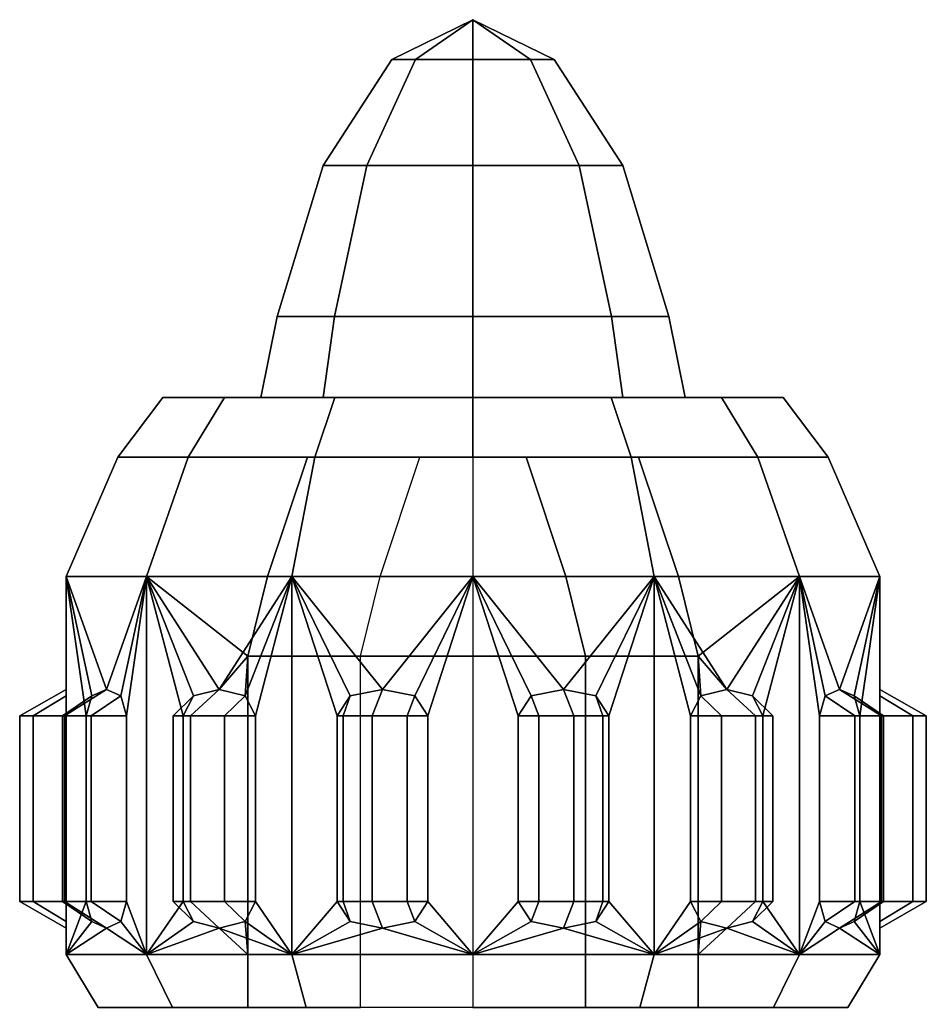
# Model space of a CAD drawing. Header units: millimetres. Extents: x -5.3 to 5.3, y -4.5 to 11.
# Drawn here: x -0.684 to 0.684, y 2.845 to 4.33 of the extents above; entities that cross this region are included whole.
import ezdxf

# ---------------------------------------------------------------- set-up
doc = ezdxf.new("R2010")
doc.units = ezdxf.units.MM
doc.layers.add('h2', color=6, linetype='Continuous')
doc.layers.add('prop', color=1, linetype='Continuous')

msp = doc.modelspace()

# ---------------------------------------------------------------- linework, layer by layer
for points in [[(0, 3.67, 0.55), (0.2386, 3.67, 0.4955), (0.2083, 3.76, 0.4325), (0, 3.76, 0.48)], [(0.2386, 3.67, -0.4955), (0, 3.67, -0.55), (0, 3.76, -0.48), (0.2083, 3.76, -0.4325)], [(0, 3.76, 0.48), (0.2083, 3.76, 0.4325), (0.2263, 3.76, 0.2263), (0, 3.76, 0.32)], [(0.2083, 3.76, -0.4325), (0, 3.76, -0.48), (0, 3.76, -0.32), (0.2263, 3.76, -0.2263)], [(0.2386, 3.67, 0.4955), (0.43, 3.67, 0.3429), (0.3753, 3.76, 0.2993), (0.2083, 3.76, 0.4325)], [(0.43, 3.67, -0.3429), (0.2386, 3.67, -0.4955), (0.2083, 3.76, -0.4325), (0.3753, 3.76, -0.2993)], [(0.2083, 3.76, 0.4325), (0.3753, 3.76, 0.2993), (0.2263, 3.76, 0.2263)], [(0.3753, 3.76, -0.2993), (0.2083, 3.76, -0.4325), (0.2263, 3.76, -0.2263)], [(0.3753, 3.76, 0.2993), (0.468, 3.76, 0.1068), (0.32, 3.76), (0.2263, 3.76, 0.2263)], [(0.468, 3.76, -0.1068), (0.3753, 3.76, -0.2993), (0.2263, 3.76, -0.2263), (0.32, 3.76)], [(0.468, 3.76, 0.1068), (0.468, 3.76, -0.1068), (0.32, 3.76)], [(0.43, 3.67, 0.3429), (0.5362, 3.67, 0.1224), (0.468, 3.76, 0.1068), (0.3753, 3.76, 0.2993)], [(0.5362, 3.67, -0.1224), (0.43, 3.67, -0.3429), (0.3753, 3.76, -0.2993), (0.468, 3.76, -0.1068)], [(0.5362, 3.67, 0.1224), (0.5362, 3.67, -0.1224), (0.468, 3.76, -0.1068), (0.468, 3.76, 0.1068)], [(-0.25, 3.67, -0.61), (0.25, 3.67, -0.61), (0.08, 3.67, -0.75), (-0.08, 3.67, -0.75)], [(0, 3.67, -0.55), (0, 3.67, -0.55), (0.25, 3.67, -0.61), (-0.25, 3.67, -0.61)], [(-0.08, 3.67, -0.75), (0.08, 3.67, -0.75), (0.14, 3.49, -0.78), (-0.14, 3.49, -0.78)], [(0, 3.49, 0.63), (0.2733, 3.49, 0.5676), (0.2386, 3.67, 0.4955), (0, 3.67, 0.55)], [(0.25, 3.67, -0.61), (0.25, 3.67, -0.61), (0, 3.67, -0.55), (0.2386, 3.67, -0.4955)], [(0.08, 3.67, -0.75), (0.25, 3.67, -0.61), (0.31, 3.49, -0.64), (0.14, 3.49, -0.78)], [(0.2733, 3.49, 0.5676), (0.4926, 3.49, 0.3928), (0.43, 3.67, 0.3429), (0.2386, 3.67, 0.4955)], [(0.25, 3.67, -0.61), (0.2386, 3.67, -0.4955), (0.25, 3.67, -0.4865), (0.25, 3.67, -0.61)], [(0.4926, 3.49, -0.3928), (0.31, 3.49, -0.5384), (0.25, 3.67, -0.4865), (0.43, 3.67, -0.3429)], [(0.25, 3.67, -0.61), (0.25, 3.67, -0.4865), (0.31, 3.49, -0.5384), (0.31, 3.49, -0.64)], [(0.4926, 3.49, 0.3928), (0.6142, 3.49, 0.1402), (0.5362, 3.67, 0.1224), (0.43, 3.67, 0.3429)], [(0.6142, 3.49, -0.1402), (0.4926, 3.49, -0.3928), (0.43, 3.67, -0.3429), (0.5362, 3.67, -0.1224)], [(0.6142, 3.49, 0.1402), (0.6142, 3.49, -0.1402), (0.5362, 3.67, -0.1224), (0.5362, 3.67, 0.1224)], [(-0.14, 3.49, -0.78), (0.14, 3.49, -0.78), (0.17, 3.37, -0.79), (-0.17, 3.37, -0.79)], [(0.2733, 3.49, 0.5676), (0, 3.49, 0.63), (0.1367, 3.32, 0.5988)], [(0, 3.49, 0.63), (0, 3.49, 0.63), (0.0879, 3.31, 0.6099), (0.1367, 3.32, 0.5988)], [(0, 3.49, 0.63), (0, 3.49, 0.63), (0.0684, 3.28, 0.6144), (0.0879, 3.31, 0.6099)], [(0.0684, 3.28, 0.6144), (0, 3.49, 0.63), (0, 2.92, 0.63), (0.0684, 3, 0.6144)], [(0.2733, 3.49, 0.5676), (0.2733, 3.49, 0.5676), (0.1367, 3.32, 0.5988), (0.1854, 3.31, 0.5877)], [(0.14, 3.49, -0.78), (0.31, 3.49, -0.64), (0.34, 3.37, -0.65), (0.17, 3.37, -0.79)], [(0.2733, 3.49, 0.5676), (0.2733, 3.49, 0.5676), (0.1854, 3.31, 0.5877), (0.2049, 3.28, 0.5832)], [(0.2733, 3.49, 0.5676), (0.2049, 3.28, 0.5832), (0.2049, 3, 0.5832), (0.2733, 2.92, 0.5676)], [(0.4926, 3.49, 0.3928), (0.2733, 3.49, 0.5676), (0.383, 3.32, 0.4802)], [(0.2733, 3.49, 0.5676), (0.2733, 3.49, 0.5676), (0.3439, 3.31, 0.5114), (0.383, 3.32, 0.4802)], [(0.2733, 3.49, 0.5676), (0.2733, 3.49, 0.5676), (0.3282, 3.28, 0.5238), (0.3439, 3.31, 0.5114)], [(0.3282, 3.28, 0.5238), (0.2733, 3.49, 0.5676), (0.2733, 2.92, 0.5676), (0.3282, 3, 0.5238)], [(0.31, 3.49, -0.5384), (0.4926, 3.49, -0.3928), (0.34, 3.37, -0.5145)], [(0.31, 3.49, -0.64), (0.31, 3.49, -0.5384), (0.34, 3.37, -0.5145), (0.34, 3.37, -0.65)], [(0.34, 3.37, -0.5145), (0.4926, 3.49, -0.3928), (0.383, 3.32, -0.4802)], [(0.4926, 3.49, 0.3928), (0.4926, 3.49, 0.3928), (0.383, 3.32, 0.4802), (0.422, 3.31, 0.449)], [(0.4926, 3.49, -0.3928), (0.4926, 3.49, -0.3928), (0.422, 3.31, -0.449), (0.383, 3.32, -0.4802)], [(0.4926, 3.49, 0.3928), (0.4926, 3.49, 0.3928), (0.422, 3.31, 0.449), (0.4377, 3.28, 0.4366)], [(0.4926, 3.49, -0.3928), (0.4926, 3.49, -0.3928), (0.4377, 3.28, -0.4366), (0.422, 3.31, -0.449)], [(0.4926, 3.49, 0.3928), (0.4377, 3.28, 0.4366), (0.4377, 3, 0.4366), (0.4926, 2.92, 0.3928)], [(0.4377, 3.28, -0.4366), (0.4926, 3.49, -0.3928), (0.4926, 2.92, -0.3928), (0.4377, 3, -0.4366)], [(0.4926, 3.49, 0.3928), (0.4926, 3.49, 0.3928), (0.5317, 3.31, 0.3115), (0.5534, 3.32, 0.2665)], [(0.4926, 3.49, 0.3928), (0.4926, 3.49, 0.3928), (0.523, 3.28, 0.3296), (0.5317, 3.31, 0.3115)], [(0.523, 3.28, 0.3296), (0.4926, 3.49, 0.3928), (0.4926, 2.92, 0.3928), (0.523, 3, 0.3296)], [(0.4926, 3.49, -0.3928), (0.4926, 3.49, -0.3928), (0.5534, 3.32, -0.2665), (0.5317, 3.31, -0.3115)], [(0.4926, 3.49, -0.3928), (0.4926, 3.49, -0.3928), (0.5317, 3.31, -0.3115), (0.523, 3.28, -0.3296)], [(0.4926, 3.49, -0.3928), (0.523, 3.28, -0.3296), (0.523, 3, -0.3296), (0.4926, 2.92, -0.3928)], [(0.6142, 3.49, 0.1402), (0.6142, 3.49, 0.1402), (0.5534, 3.32, 0.2665), (0.5751, 3.31, 0.2214)], [(0.6142, 3.49, -0.1402), (0.6142, 3.49, -0.1402), (0.5751, 3.31, -0.2214), (0.5534, 3.32, -0.2665)], [(0.6142, 3.49, 0.1402), (0.6142, 3.49, 0.1402), (0.5751, 3.31, 0.2214), (0.5838, 3.28, 0.2034)], [(0.6142, 3.49, -0.1402), (0.6142, 3.49, -0.1402), (0.5838, 3.28, -0.2034), (0.5751, 3.31, -0.2214)], [(0.6142, 3.49, 0.1402), (0.5838, 3.28, 0.2034), (0.5838, 3, 0.2034), (0.6142, 2.92, 0.1402)], [(0.5838, 3.28, -0.2034), (0.6142, 3.49, -0.1402), (0.6142, 2.92, -0.1402), (0.5838, 3, -0.2034)], [(0.6142, 3.28, 0.07), (0.6142, 3.49, 0.1402), (0.6142, 2.92, 0.1402), (0.6142, 3, 0.07)], [(0.6142, 3.49, -0.1402), (0.6142, 3.28, -0.07), (0.6142, 3, -0.07), (0.6142, 2.92, -0.1402)], [(0.6142, 3.49, 0.1402), (0.6142, 3.49, 0.1402), (0.6142, 3.28, 0.07), (0.6142, 3.31, 0.05)], [(0.6142, 3.49, 0.1402), (0.6142, 3.49, 0.1402), (0.6142, 3.31, 0.05), (0.6142, 3.32)], [(0.6142, 3.49, -0.1402), (0.6142, 3.49, 0.1402), (0.6142, 3.32)], [(0.6142, 3.49, -0.1402), (0.6142, 3.49, -0.1402), (0.6142, 3.31, -0.05), (0.6142, 3.28, -0.07)], [(0.6142, 3.49, -0.1402), (0.6142, 3.49, -0.1402), (0.6142, 3.32), (0.6142, 3.31, -0.05)], [(-0.17, 3.37, -0.79), (0.17, 3.37, -0.79), (0.17, 2.92, -0.79), (-0.17, 2.92, -0.79)], [(0.17, 3.37, -0.79), (0.34, 3.37, -0.65), (0.34, 2.92, -0.65), (0.17, 2.92, -0.79)], [(0.34, 3.37, -0.5145), (0.34, 3.37, -0.5145), (0.383, 3.32, -0.4802), (0.3439, 3.31, -0.5114)], [(0.34, 3.37, -0.5145), (0.34, 3.37, -0.5145), (0.3439, 3.31, -0.5114), (0.34, 3.3026, -0.5145)], [(0.34, 3.37, -0.65), (0.34, 3.37, -0.5145), (0.34, 2.92, -0.5145), (0.34, 2.92, -0.65)], [(0.1367, 3.32, 0.5988), (0.0879, 3.31, 0.6099), (0.0994, 3.28, 0.6581), (0.1522, 3.28, 0.6671)], [(0.1854, 3.31, 0.5877), (0.1367, 3.32, 0.5988), (0.1522, 3.28, 0.6671), (0.1959, 3.28, 0.636)], [(0.383, 3.32, 0.4802), (0.3439, 3.31, 0.5114), (0.3751, 3.28, 0.5498), (0.4266, 3.28, 0.5349)], [(0.3439, 3.31, -0.5114), (0.383, 3.32, -0.4802), (0.4266, 3.28, -0.5349), (0.3751, 3.28, -0.5498)], [(0.422, 3.31, 0.449), (0.383, 3.32, 0.4802), (0.4266, 3.28, 0.5349), (0.4525, 3.28, 0.488)], [(0.383, 3.32, -0.4802), (0.422, 3.31, -0.449), (0.4525, 3.28, -0.488), (0.4266, 3.28, -0.5349)], [(0.5534, 3.32, 0.2665), (0.5317, 3.31, 0.3115), (0.5765, 3.28, 0.3326), (0.6164, 3.28, 0.2969)], [(0.5317, 3.31, -0.3115), (0.5534, 3.32, -0.2665), (0.6164, 3.28, -0.2969), (0.5765, 3.28, -0.3326)], [(0.5751, 3.31, 0.2214), (0.5534, 3.32, 0.2665), (0.6164, 3.28, 0.2969), (0.6195, 3.28, 0.2434)], [(0.5534, 3.32, -0.2665), (0.5751, 3.31, -0.2214), (0.6195, 3.28, -0.2434), (0.6164, 3.28, -0.2969)], [(0.6142, 3.32), (0.6142, 3.31, 0.05), (0.6637, 3.28, 0.0495), (0.6842, 3.28)], [(0.6142, 3.31, -0.05), (0.6142, 3.32), (0.6842, 3.28), (0.6637, 3.28, -0.0495)], [(0.0879, 3.31, 0.6099), (0.0879, 3.31, 0.6099), (0.0684, 3.28, 0.6144), (0.0994, 3.28, 0.6581)], [(0.2049, 3.28, 0.5832), (0.1854, 3.31, 0.5877), (0.1959, 3.28, 0.636), (0.2049, 3.28, 0.5832)], [(0.3439, 3.31, 0.5114), (0.3439, 3.31, 0.5114), (0.3282, 3.28, 0.5238), (0.3751, 3.28, 0.5498)], [(0.3282, 3.28, -0.5238), (0.3439, 3.31, -0.5114), (0.3751, 3.28, -0.5498), (0.3282, 3.28, -0.5238)], [(0.4377, 3.28, 0.4366), (0.422, 3.31, 0.449), (0.4525, 3.28, 0.488), (0.4377, 3.28, 0.4366)], [(0.422, 3.31, -0.449), (0.422, 3.31, -0.449), (0.4377, 3.28, -0.4366), (0.4525, 3.28, -0.488)], [(0.5317, 3.31, 0.3115), (0.5317, 3.31, 0.3115), (0.523, 3.28, 0.3296), (0.5765, 3.28, 0.3326)], [(0.523, 3.28, -0.3296), (0.5317, 3.31, -0.3115), (0.5765, 3.28, -0.3326), (0.523, 3.28, -0.3296)], [(0.5838, 3.28, 0.2034), (0.5751, 3.31, 0.2214), (0.6195, 3.28, 0.2434), (0.5838, 3.28, 0.2034)], [(0.5751, 3.31, -0.2214), (0.5751, 3.31, -0.2214), (0.5838, 3.28, -0.2034), (0.6195, 3.28, -0.2434)], [(0.6142, 3.31, 0.05), (0.6142, 3.31, 0.05), (0.6142, 3.28, 0.07), (0.6637, 3.28, 0.0495)], [(0.6142, 3.28, -0.07), (0.6142, 3.31, -0.05), (0.6637, 3.28, -0.0495), (0.6142, 3.28, -0.07)], [(0.0994, 3.28, 0.6581), (0.0684, 3.28, 0.6144), (0.0684, 3, 0.6144), (0.0994, 3, 0.6581)], [(0.1522, 3.28, 0.6671), (0.0994, 3.28, 0.6581), (0.0994, 3, 0.6581), (0.1522, 3, 0.6671)], [(0.1959, 3.28, 0.636), (0.1522, 3.28, 0.6671), (0.1522, 3, 0.6671), (0.1959, 3, 0.636)], [(0.2049, 3.28, 0.5832), (0.1959, 3.28, 0.636), (0.1959, 3, 0.636), (0.2049, 3, 0.5832)], [(0.3751, 3.28, 0.5498), (0.3282, 3.28, 0.5238), (0.3282, 3, 0.5238), (0.3751, 3, 0.5498)], [(0.3282, 3.28, -0.5238), (0.3751, 3.28, -0.5498), (0.3751, 3, -0.5498), (0.3282, 3, -0.5238)], [(0.4266, 3.28, 0.5349), (0.3751, 3.28, 0.5498), (0.3751, 3, 0.5498), (0.4266, 3, 0.5349)], [(0.3751, 3.28, -0.5498), (0.4266, 3.28, -0.5349), (0.4266, 3, -0.5349), (0.3751, 3, -0.5498)], [(0.4525, 3.28, 0.488), (0.4266, 3.28, 0.5349), (0.4266, 3, 0.5349), (0.4525, 3, 0.488)], [(0.4266, 3.28, -0.5349), (0.4525, 3.28, -0.488), (0.4525, 3, -0.488), (0.4266, 3, -0.5349)], [(0.4377, 3.28, 0.4366), (0.4525, 3.28, 0.488), (0.4525, 3, 0.488), (0.4377, 3, 0.4366)], [(0.4525, 3.28, -0.488), (0.4377, 3.28, -0.4366), (0.4377, 3, -0.4366), (0.4525, 3, -0.488)], [(0.5765, 3.28, 0.3326), (0.523, 3.28, 0.3296), (0.523, 3, 0.3296), (0.5765, 3, 0.3326)], [(0.523, 3.28, -0.3296), (0.5765, 3.28, -0.3326), (0.5765, 3, -0.3326), (0.523, 3, -0.3296)], [(0.6164, 3.28, 0.2969), (0.5765, 3.28, 0.3326), (0.5765, 3, 0.3326), (0.6164, 3, 0.2969)], [(0.5765, 3.28, -0.3326), (0.6164, 3.28, -0.2969), (0.6164, 3, -0.2969), (0.5765, 3, -0.3326)], [(0.5838, 3.28, 0.2034), (0.6195, 3.28, 0.2434), (0.6195, 3, 0.2434), (0.5838, 3, 0.2034)], [(0.6195, 3.28, -0.2434), (0.5838, 3.28, -0.2034), (0.5838, 3, -0.2034), (0.6195, 3, -0.2434)], [(0.6637, 3.28, 0.0495), (0.6142, 3.28, 0.07), (0.6142, 3, 0.07), (0.6637, 3, 0.0495)], [(0.6142, 3.28, -0.07), (0.6637, 3.28, -0.0495), (0.6637, 3, -0.0495), (0.6142, 3, -0.07)], [(0.6195, 3.28, 0.2434), (0.6164, 3.28, 0.2969), (0.6164, 3, 0.2969), (0.6195, 3, 0.2434)], [(0.6164, 3.28, -0.2969), (0.6195, 3.28, -0.2434), (0.6195, 3, -0.2434), (0.6164, 3, -0.2969)], [(0.6842, 3.28), (0.6637, 3.28, 0.0495), (0.6637, 3, 0.0495), (0.6842, 3)], [(0.6637, 3.28, -0.0495), (0.6842, 3.28), (0.6842, 3), (0.6637, 3, -0.0495)], [(0, 2.92, 0.63), (0, 2.92, 0.63), (0.0879, 2.97, 0.6099), (0.0684, 3, 0.6144)], [(0.0684, 3, 0.6144), (0.0879, 2.97, 0.6099), (0.0994, 3, 0.6581), (0.0684, 3, 0.6144)], [(0.0879, 2.97, 0.6099), (0.1367, 2.96, 0.5988), (0.1522, 3, 0.6671), (0.0994, 3, 0.6581)], [(0.1367, 2.96, 0.5988), (0.1854, 2.97, 0.5877), (0.1959, 3, 0.636), (0.1522, 3, 0.6671)], [(0.2733, 2.92, 0.5676), (0.2733, 2.92, 0.5676), (0.2049, 3, 0.5832), (0.1854, 2.97, 0.5877)], [(0.1854, 2.97, 0.5877), (0.1854, 2.97, 0.5877), (0.2049, 3, 0.5832), (0.1959, 3, 0.636)], [(0.2733, 2.92, 0.5676), (0.2733, 2.92, 0.5676), (0.3439, 2.97, 0.5114), (0.3282, 3, 0.5238)], [(0.3282, 3, 0.5238), (0.3439, 2.97, 0.5114), (0.3751, 3, 0.5498), (0.3282, 3, 0.5238)], [(0.3439, 2.97, -0.5114), (0.3439, 2.97, -0.5114), (0.3282, 3, -0.5238), (0.3751, 3, -0.5498)], [(0.3439, 2.97, 0.5114), (0.383, 2.96, 0.4802), (0.4266, 3, 0.5349), (0.3751, 3, 0.5498)], [(0.383, 2.96, -0.4802), (0.3439, 2.97, -0.5114), (0.3751, 3, -0.5498), (0.4266, 3, -0.5349)], [(0.383, 2.96, 0.4802), (0.422, 2.97, 0.449), (0.4525, 3, 0.488), (0.4266, 3, 0.5349)], [(0.422, 2.97, -0.449), (0.383, 2.96, -0.4802), (0.4266, 3, -0.5349), (0.4525, 3, -0.488)], [(0.4926, 2.92, 0.3928), (0.4926, 2.92, 0.3928), (0.4377, 3, 0.4366), (0.422, 2.97, 0.449)], [(0.422, 2.97, 0.449), (0.422, 2.97, 0.449), (0.4377, 3, 0.4366), (0.4525, 3, 0.488)], [(0.4926, 2.92, -0.3928), (0.4926, 2.92, -0.3928), (0.422, 2.97, -0.449), (0.4377, 3, -0.4366)], [(0.4377, 3, -0.4366), (0.422, 2.97, -0.449), (0.4525, 3, -0.488), (0.4377, 3, -0.4366)], [(0.4926, 2.92, 0.3928), (0.4926, 2.92, 0.3928), (0.5317, 2.97, 0.3115), (0.523, 3, 0.3296)], [(0.4926, 2.92, -0.3928), (0.4926, 2.92, -0.3928), (0.523, 3, -0.3296), (0.5317, 2.97, -0.3115)], [(0.523, 3, 0.3296), (0.5317, 2.97, 0.3115), (0.5765, 3, 0.3326), (0.523, 3, 0.3296)], [(0.5317, 2.97, -0.3115), (0.5317, 2.97, -0.3115), (0.523, 3, -0.3296), (0.5765, 3, -0.3326)], [(0.5317, 2.97, 0.3115), (0.5534, 2.96, 0.2665), (0.6164, 3, 0.2969), (0.5765, 3, 0.3326)], [(0.5534, 2.96, -0.2665), (0.5317, 2.97, -0.3115), (0.5765, 3, -0.3326), (0.6164, 3, -0.2969)], [(0.5534, 2.96, 0.2665), (0.5751, 2.97, 0.2214), (0.6195, 3, 0.2434), (0.6164, 3, 0.2969)], [(0.5751, 2.97, -0.2214), (0.5534, 2.96, -0.2665), (0.6164, 3, -0.2969), (0.6195, 3, -0.2434)], [(0.6142, 2.92, 0.1402), (0.6142, 2.92, 0.1402), (0.5838, 3, 0.2034), (0.5751, 2.97, 0.2214)], [(0.5751, 2.97, 0.2214), (0.5751, 2.97, 0.2214), (0.5838, 3, 0.2034), (0.6195, 3, 0.2434)], [(0.6142, 2.92, -0.1402), (0.6142, 2.92, -0.1402), (0.5751, 2.97, -0.2214), (0.5838, 3, -0.2034)], [(0.5838, 3, -0.2034), (0.5751, 2.97, -0.2214), (0.6195, 3, -0.2434), (0.5838, 3, -0.2034)], [(0.6142, 3, 0.07), (0.6142, 2.97, 0.05), (0.6637, 3, 0.0495), (0.6142, 3, 0.07)], [(0.6142, 2.97, 0.05), (0.6142, 2.96), (0.6842, 3), (0.6637, 3, 0.0495)], [(0.6142, 2.96), (0.6142, 2.97, -0.05), (0.6637, 3, -0.0495), (0.6842, 3)], [(0.6142, 2.97, -0.05), (0.6142, 2.97, -0.05), (0.6142, 3, -0.07), (0.6637, 3, -0.0495)], [(0.6142, 2.92, 0.1402), (0.6142, 2.92, 0.1402), (0.6142, 2.97, 0.05), (0.6142, 3, 0.07)], [(0.6142, 2.92, -0.1402), (0.6142, 2.92, -0.1402), (0.6142, 3, -0.07), (0.6142, 2.97, -0.05)], [(0, 2.92, 0.63), (0, 2.92, 0.63), (0.1367, 2.96, 0.5988), (0.0879, 2.97, 0.6099)], [(0.2733, 2.92, 0.5676), (0.2733, 2.92, 0.5676), (0.1854, 2.97, 0.5877), (0.1367, 2.96, 0.5988)], [(0.2733, 2.92, 0.5676), (0.2733, 2.92, 0.5676), (0.383, 2.96, 0.4802), (0.3439, 2.97, 0.5114)], [(0.34, 2.92, -0.5145), (0.34, 2.92, -0.5145), (0.34, 2.9774, -0.5145), (0.3439, 2.97, -0.5114)], [(0.34, 2.92, -0.5145), (0.34, 2.92, -0.5145), (0.3439, 2.97, -0.5114), (0.383, 2.96, -0.4802)], [(0.4926, 2.92, 0.3928), (0.4926, 2.92, 0.3928), (0.422, 2.97, 0.449), (0.383, 2.96, 0.4802)], [(0.4926, 2.92, -0.3928), (0.4926, 2.92, -0.3928), (0.383, 2.96, -0.4802), (0.422, 2.97, -0.449)], [(0.4926, 2.92, 0.3928), (0.4926, 2.92, 0.3928), (0.5534, 2.96, 0.2665), (0.5317, 2.97, 0.3115)], [(0.4926, 2.92, -0.3928), (0.4926, 2.92, -0.3928), (0.5317, 2.97, -0.3115), (0.5534, 2.96, -0.2665)], [(0.6142, 2.92, 0.1402), (0.6142, 2.92, 0.1402), (0.5751, 2.97, 0.2214), (0.5534, 2.96, 0.2665)], [(0.6142, 2.92, -0.1402), (0.6142, 2.92, -0.1402), (0.5534, 2.96, -0.2665), (0.5751, 2.97, -0.2214)], [(0.6142, 2.92, 0.1402), (0.6142, 2.92, 0.1402), (0.6142, 2.96), (0.6142, 2.97, 0.05)], [(0.6142, 2.92, -0.1402), (0.6142, 2.92, -0.1402), (0.6142, 2.97, -0.05), (0.6142, 2.96)], [(0, 2.92, 0.63), (0.2733, 2.92, 0.5676), (0.1367, 2.96, 0.5988)], [(0.2733, 2.92, 0.5676), (0.4926, 2.92, 0.3928), (0.383, 2.96, 0.4802)], [(0.4926, 2.92, -0.3928), (0.34, 2.92, -0.5145), (0.383, 2.96, -0.4802)], [(0.4926, 2.92, 0.3928), (0.6142, 2.92, 0.1402), (0.5534, 2.96, 0.2665)], [(0.6142, 2.92, -0.1402), (0.4926, 2.92, -0.3928), (0.5534, 2.96, -0.2665)], [(0.6142, 2.92, 0.1402), (0.6142, 2.92, -0.1402), (0.6142, 2.96)], [(-0.17, 2.92, -0.79), (0.17, 2.92, -0.79), (0.17, 2.84, -0.78), (-0.17, 2.84, -0.78)], [(0.2733, 2.92, 0.5676), (0, 2.92, 0.63), (0, 2.84, 0.58), (0.2517, 2.84, 0.5226)], [(0.17, 2.92, -0.79), (0.34, 2.92, -0.65), (0.34, 2.84, -0.64), (0.17, 2.84, -0.78)], [(0.4926, 2.92, 0.3928), (0.2733, 2.92, 0.5676), (0.2517, 2.84, 0.5226), (0.4535, 2.84, 0.3616)], [(0.34, 2.92, -0.5145), (0.4926, 2.92, -0.3928), (0.4535, 2.84, -0.3616), (0.34, 2.84, -0.4521)], [(0.34, 2.92, -0.65), (0.34, 2.92, -0.5145), (0.34, 2.84, -0.4521), (0.34, 2.84, -0.64)], [(0.4926, 2.92, -0.3928), (0.6142, 2.92, -0.1402), (0.5655, 2.84, -0.1291), (0.4535, 2.84, -0.3616)], [(0.6142, 2.92, 0.1402), (0.4926, 2.92, 0.3928), (0.4535, 2.84, 0.3616), (0.5655, 2.84, 0.1291)], [(0.6142, 2.92, -0.1402), (0.6142, 2.92, 0.1402), (0.5655, 2.84, 0.1291), (0.5655, 2.84, -0.1291)]]:
    msp.add_3dface(points)
at = {"layer": 'h2'}
for points in [[(-0.5362, 3.67, 0.1224), (-0.5362, 3.67, -0.1224), (-0.468, 3.76, -0.1068), (-0.468, 3.76, 0.1068)], [(-0.5362, 3.67, -0.1224), (-0.43, 3.67, -0.3429), (-0.3753, 3.76, -0.2993), (-0.468, 3.76, -0.1068)], [(-0.43, 3.67, 0.3429), (-0.5362, 3.67, 0.1224), (-0.468, 3.76, 0.1068), (-0.3753, 3.76, 0.2993)], [(-0.468, 3.76, -0.1068), (-0.3753, 3.76, -0.2993), (-0.2263, 3.76, -0.2263), (-0.32, 3.76)], [(-0.468, 3.76, 0.1068), (-0.468, 3.76, -0.1068), (-0.32, 3.76)], [(-0.3753, 3.76, 0.2993), (-0.468, 3.76, 0.1068), (-0.32, 3.76), (-0.2263, 3.76, 0.2263)], [(-0.43, 3.67, -0.3429), (-0.2386, 3.67, -0.4955), (-0.2083, 3.76, -0.4325), (-0.3753, 3.76, -0.2993)], [(-0.2386, 3.67, 0.4955), (-0.43, 3.67, 0.3429), (-0.3753, 3.76, 0.2993), (-0.2083, 3.76, 0.4325)], [(-0.3753, 3.76, -0.2993), (-0.2083, 3.76, -0.4325), (-0.2263, 3.76, -0.2263)], [(-0.2083, 3.76, 0.4325), (-0.3753, 3.76, 0.2993), (-0.2263, 3.76, 0.2263)], [(-0.2386, 3.67, -0.4955), (0, 3.67, -0.55), (0, 3.76, -0.48), (-0.2083, 3.76, -0.4325)], [(0, 3.67, 0.55), (-0.2386, 3.67, 0.4955), (-0.2083, 3.76, 0.4325), (0, 3.76, 0.48)], [(-0.2083, 3.76, -0.4325), (0, 3.76, -0.48), (0, 3.76, -0.32), (-0.2263, 3.76, -0.2263)], [(0, 3.76, 0.48), (-0.2083, 3.76, 0.4325), (-0.2263, 3.76, 0.2263), (0, 3.76, 0.32)], [(-0.6142, 3.49, 0.1402), (-0.6142, 3.49, -0.1402), (-0.5362, 3.67, -0.1224), (-0.5362, 3.67, 0.1224)], [(-0.6142, 3.49, -0.1402), (-0.4926, 3.49, -0.3928), (-0.43, 3.67, -0.3429), (-0.5362, 3.67, -0.1224)], [(-0.4926, 3.49, 0.3928), (-0.6142, 3.49, 0.1402), (-0.5362, 3.67, 0.1224), (-0.43, 3.67, 0.3429)], [(-0.4926, 3.49, -0.3928), (-0.31, 3.49, -0.5384), (-0.25, 3.67, -0.4865), (-0.43, 3.67, -0.3429)], [(-0.2733, 3.49, 0.5676), (-0.4926, 3.49, 0.3928), (-0.43, 3.67, 0.3429), (-0.2386, 3.67, 0.4955)], [(-0.25, 3.67, -0.61), (-0.25, 3.67, -0.4865), (-0.31, 3.49, -0.5384), (-0.31, 3.49, -0.64)], [(-0.08, 3.67, -0.75), (-0.25, 3.67, -0.61), (-0.31, 3.49, -0.64), (-0.14, 3.49, -0.78)], [(0, 3.49, 0.63), (-0.2733, 3.49, 0.5676), (-0.2386, 3.67, 0.4955), (0, 3.67, 0.55)], [(-0.25, 3.67, -0.61), (-0.25, 3.67, -0.61), (0, 3.67, -0.55), (-0.2386, 3.67, -0.4955)], [(-0.25, 3.67, -0.61), (-0.2386, 3.67, -0.4955), (-0.25, 3.67, -0.4865), (-0.25, 3.67, -0.61)], [(-0.6142, 3.49, -0.1402), (-0.6142, 3.49, -0.1402), (-0.6142, 3.32), (-0.6142, 3.31, -0.05)], [(-0.6142, 3.49, -0.1402), (-0.6142, 3.49, -0.1402), (-0.6142, 3.31, -0.05), (-0.6142, 3.28, -0.07)], [(-0.6142, 3.49, -0.1402), (-0.6142, 3.49, 0.1402), (-0.6142, 3.32)], [(-0.5838, 3.28, -0.2034), (-0.6142, 3.49, -0.1402), (-0.6142, 2.92, -0.1402), (-0.5838, 3, -0.2034)], [(-0.6142, 3.49, -0.1402), (-0.6142, 3.49, -0.1402), (-0.5838, 3.28, -0.2034), (-0.5751, 3.31, -0.2214)], [(-0.6142, 3.49, -0.1402), (-0.6142, 3.49, -0.1402), (-0.5751, 3.31, -0.2214), (-0.5534, 3.32, -0.2665)], [(-0.6142, 3.49, -0.1402), (-0.6142, 3.28, -0.07), (-0.6142, 3, -0.07), (-0.6142, 2.92, -0.1402)], [(-0.6142, 3.49, 0.1402), (-0.5838, 3.28, 0.2034), (-0.5838, 3, 0.2034), (-0.6142, 2.92, 0.1402)], [(-0.6142, 3.49, 0.1402), (-0.6142, 3.49, 0.1402), (-0.5751, 3.31, 0.2214), (-0.5838, 3.28, 0.2034)], [(-0.6142, 3.49, 0.1402), (-0.4926, 3.49, 0.3928), (-0.5534, 3.32, 0.2665)], [(-0.6142, 3.49, 0.1402), (-0.6142, 3.49, 0.1402), (-0.5534, 3.32, 0.2665), (-0.5751, 3.31, 0.2214)], [(-0.6142, 3.49, 0.1402), (-0.6142, 3.49, 0.1402), (-0.6142, 3.31, 0.05), (-0.6142, 3.32)], [(-0.6142, 3.49, 0.1402), (-0.6142, 3.49, 0.1402), (-0.6142, 3.28, 0.07), (-0.6142, 3.31, 0.05)], [(-0.6142, 3.28, 0.07), (-0.6142, 3.49, 0.1402), (-0.6142, 2.92, 0.1402), (-0.6142, 3, 0.07)], [(-0.4926, 3.49, -0.3928), (-0.4926, 3.49, -0.3928), (-0.5534, 3.32, -0.2665), (-0.5317, 3.31, -0.3115)], [(-0.4926, 3.49, 0.3928), (-0.4926, 3.49, 0.3928), (-0.5317, 3.31, 0.3115), (-0.5534, 3.32, 0.2665)], [(-0.4926, 3.49, -0.3928), (-0.4926, 3.49, -0.3928), (-0.5317, 3.31, -0.3115), (-0.523, 3.28, -0.3296)], [(-0.4926, 3.49, 0.3928), (-0.4926, 3.49, 0.3928), (-0.523, 3.28, 0.3296), (-0.5317, 3.31, 0.3115)], [(-0.4926, 3.49, -0.3928), (-0.523, 3.28, -0.3296), (-0.523, 3, -0.3296), (-0.4926, 2.92, -0.3928)], [(-0.523, 3.28, 0.3296), (-0.4926, 3.49, 0.3928), (-0.4926, 2.92, 0.3928), (-0.523, 3, 0.3296)], [(-0.31, 3.49, -0.5384), (-0.4926, 3.49, -0.3928), (-0.34, 3.37, -0.5145)], [(-0.4377, 3.28, -0.4366), (-0.4926, 3.49, -0.3928), (-0.4926, 2.92, -0.3928), (-0.4377, 3, -0.4366)], [(-0.4926, 3.49, -0.3928), (-0.4926, 3.49, -0.3928), (-0.4377, 3.28, -0.4366), (-0.422, 3.31, -0.449)], [(-0.4926, 3.49, -0.3928), (-0.4926, 3.49, -0.3928), (-0.422, 3.31, -0.449), (-0.383, 3.32, -0.4802)], [(-0.34, 3.37, -0.5145), (-0.4926, 3.49, -0.3928), (-0.383, 3.32, -0.4802)], [(-0.4926, 3.49, 0.3928), (-0.2733, 3.49, 0.5676), (-0.383, 3.32, 0.4802)], [(-0.4926, 3.49, 0.3928), (-0.4926, 3.49, 0.3928), (-0.383, 3.32, 0.4802), (-0.422, 3.31, 0.449)], [(-0.4926, 3.49, 0.3928), (-0.4377, 3.28, 0.4366), (-0.4377, 3, 0.4366), (-0.4926, 2.92, 0.3928)], [(-0.4926, 3.49, 0.3928), (-0.4926, 3.49, 0.3928), (-0.422, 3.31, 0.449), (-0.4377, 3.28, 0.4366)], [(-0.2733, 3.49, 0.5676), (-0.2733, 3.49, 0.5676), (-0.3439, 3.31, 0.5114), (-0.383, 3.32, 0.4802)], [(-0.2733, 3.49, 0.5676), (-0.2733, 3.49, 0.5676), (-0.3282, 3.28, 0.5238), (-0.3439, 3.31, 0.5114)], [(-0.31, 3.49, -0.64), (-0.31, 3.49, -0.5384), (-0.34, 3.37, -0.5145), (-0.34, 3.37, -0.65)], [(-0.14, 3.49, -0.78), (-0.31, 3.49, -0.64), (-0.34, 3.37, -0.65), (-0.17, 3.37, -0.79)], [(-0.3282, 3.28, 0.5238), (-0.2733, 3.49, 0.5676), (-0.2733, 2.92, 0.5676), (-0.3282, 3, 0.5238)], [(-0.2733, 3.49, 0.5676), (0, 3.49, 0.63), (-0.1367, 3.32, 0.5988)], [(-0.2733, 3.49, 0.5676), (-0.2733, 3.49, 0.5676), (-0.1367, 3.32, 0.5988), (-0.1854, 3.31, 0.5877)], [(-0.2733, 3.49, 0.5676), (-0.2049, 3.28, 0.5832), (-0.2049, 3, 0.5832), (-0.2733, 2.92, 0.5676)], [(-0.2733, 3.49, 0.5676), (-0.2733, 3.49, 0.5676), (-0.1854, 3.31, 0.5877), (-0.2049, 3.28, 0.5832)], [(0, 3.49, 0.63), (0, 3.49, 0.63), (-0.0879, 3.31, 0.6099), (-0.1367, 3.32, 0.5988)], [(0, 3.49, 0.63), (0, 3.49, 0.63), (-0.0684, 3.28, 0.6144), (-0.0879, 3.31, 0.6099)], [(-0.0684, 3.28, 0.6144), (0, 3.49, 0.63), (0, 2.92, 0.63), (-0.0684, 3, 0.6144)], [(-0.34, 3.37, -0.5145), (-0.34, 3.37, -0.5145), (-0.383, 3.32, -0.4802), (-0.3439, 3.31, -0.5114)], [(-0.34, 3.37, -0.5145), (-0.34, 3.37, -0.5145), (-0.3439, 3.31, -0.5114), (-0.34, 3.3026, -0.5145)], [(-0.34, 3.37, -0.65), (-0.34, 3.37, -0.5145), (-0.34, 2.92, -0.5145), (-0.34, 2.92, -0.65)], [(-0.17, 3.37, -0.79), (-0.34, 3.37, -0.65), (-0.34, 2.92, -0.65), (-0.17, 2.92, -0.79)], [(-0.6142, 3.31, -0.05), (-0.6142, 3.32), (-0.6842, 3.28), (-0.6637, 3.28, -0.0495)], [(-0.6142, 3.32), (-0.6142, 3.31, 0.05), (-0.6637, 3.28, 0.0495), (-0.6842, 3.28)], [(-0.5534, 3.32, -0.2665), (-0.5751, 3.31, -0.2214), (-0.6195, 3.28, -0.2434), (-0.6164, 3.28, -0.2969)], [(-0.5751, 3.31, 0.2214), (-0.5534, 3.32, 0.2665), (-0.6164, 3.28, 0.2969), (-0.6195, 3.28, 0.2434)], [(-0.5317, 3.31, -0.3115), (-0.5534, 3.32, -0.2665), (-0.6164, 3.28, -0.2969), (-0.5765, 3.28, -0.3326)], [(-0.5534, 3.32, 0.2665), (-0.5317, 3.31, 0.3115), (-0.5765, 3.28, 0.3326), (-0.6164, 3.28, 0.2969)], [(-0.383, 3.32, -0.4802), (-0.422, 3.31, -0.449), (-0.4525, 3.28, -0.488), (-0.4266, 3.28, -0.5349)], [(-0.422, 3.31, 0.449), (-0.383, 3.32, 0.4802), (-0.4266, 3.28, 0.5349), (-0.4525, 3.28, 0.488)], [(-0.3439, 3.31, -0.5114), (-0.383, 3.32, -0.4802), (-0.4266, 3.28, -0.5349), (-0.3751, 3.28, -0.5498)], [(-0.383, 3.32, 0.4802), (-0.3439, 3.31, 0.5114), (-0.3751, 3.28, 0.5498), (-0.4266, 3.28, 0.5349)], [(-0.1854, 3.31, 0.5877), (-0.1367, 3.32, 0.5988), (-0.1522, 3.28, 0.6671), (-0.1959, 3.28, 0.636)], [(-0.1367, 3.32, 0.5988), (-0.0879, 3.31, 0.6099), (-0.0994, 3.28, 0.6581), (-0.1522, 3.28, 0.6671)], [(-0.6142, 3.28, -0.07), (-0.6142, 3.31, -0.05), (-0.6637, 3.28, -0.0495), (-0.6142, 3.28, -0.07)], [(-0.6142, 3.31, 0.05), (-0.6142, 3.31, 0.05), (-0.6142, 3.28, 0.07), (-0.6637, 3.28, 0.0495)], [(-0.5751, 3.31, -0.2214), (-0.5751, 3.31, -0.2214), (-0.5838, 3.28, -0.2034), (-0.6195, 3.28, -0.2434)], [(-0.5838, 3.28, 0.2034), (-0.5751, 3.31, 0.2214), (-0.6195, 3.28, 0.2434), (-0.5838, 3.28, 0.2034)], [(-0.523, 3.28, -0.3296), (-0.5317, 3.31, -0.3115), (-0.5765, 3.28, -0.3326), (-0.523, 3.28, -0.3296)], [(-0.5317, 3.31, 0.3115), (-0.5317, 3.31, 0.3115), (-0.523, 3.28, 0.3296), (-0.5765, 3.28, 0.3326)], [(-0.422, 3.31, -0.449), (-0.422, 3.31, -0.449), (-0.4377, 3.28, -0.4366), (-0.4525, 3.28, -0.488)], [(-0.4377, 3.28, 0.4366), (-0.422, 3.31, 0.449), (-0.4525, 3.28, 0.488), (-0.4377, 3.28, 0.4366)], [(-0.3282, 3.28, -0.5238), (-0.3439, 3.31, -0.5114), (-0.3751, 3.28, -0.5498), (-0.3282, 3.28, -0.5238)], [(-0.3439, 3.31, 0.5114), (-0.3439, 3.31, 0.5114), (-0.3282, 3.28, 0.5238), (-0.3751, 3.28, 0.5498)], [(-0.2049, 3.28, 0.5832), (-0.1854, 3.31, 0.5877), (-0.1959, 3.28, 0.636), (-0.2049, 3.28, 0.5832)], [(-0.0879, 3.31, 0.6099), (-0.0879, 3.31, 0.6099), (-0.0684, 3.28, 0.6144), (-0.0994, 3.28, 0.6581)], [(-0.6637, 3.28, -0.0495), (-0.6842, 3.28), (-0.6842, 3), (-0.6637, 3, -0.0495)], [(-0.6842, 3.28), (-0.6637, 3.28, 0.0495), (-0.6637, 3, 0.0495), (-0.6842, 3)], [(-0.6142, 3.28, -0.07), (-0.6637, 3.28, -0.0495), (-0.6637, 3, -0.0495), (-0.6142, 3, -0.07)], [(-0.6637, 3.28, 0.0495), (-0.6142, 3.28, 0.07), (-0.6142, 3, 0.07), (-0.6637, 3, 0.0495)], [(-0.6164, 3.28, -0.2969), (-0.6195, 3.28, -0.2434), (-0.6195, 3, -0.2434), (-0.6164, 3, -0.2969)], [(-0.6195, 3.28, -0.2434), (-0.5838, 3.28, -0.2034), (-0.5838, 3, -0.2034), (-0.6195, 3, -0.2434)], [(-0.6195, 3.28, 0.2434), (-0.6164, 3.28, 0.2969), (-0.6164, 3, 0.2969), (-0.6195, 3, 0.2434)], [(-0.5838, 3.28, 0.2034), (-0.6195, 3.28, 0.2434), (-0.6195, 3, 0.2434), (-0.5838, 3, 0.2034)], [(-0.5765, 3.28, -0.3326), (-0.6164, 3.28, -0.2969), (-0.6164, 3, -0.2969), (-0.5765, 3, -0.3326)], [(-0.6164, 3.28, 0.2969), (-0.5765, 3.28, 0.3326), (-0.5765, 3, 0.3326), (-0.6164, 3, 0.2969)], [(-0.523, 3.28, -0.3296), (-0.5765, 3.28, -0.3326), (-0.5765, 3, -0.3326), (-0.523, 3, -0.3296)], [(-0.5765, 3.28, 0.3326), (-0.523, 3.28, 0.3296), (-0.523, 3, 0.3296), (-0.5765, 3, 0.3326)], [(-0.4266, 3.28, -0.5349), (-0.4525, 3.28, -0.488), (-0.4525, 3, -0.488), (-0.4266, 3, -0.5349)], [(-0.4525, 3.28, -0.488), (-0.4377, 3.28, -0.4366), (-0.4377, 3, -0.4366), (-0.4525, 3, -0.488)], [(-0.4377, 3.28, 0.4366), (-0.4525, 3.28, 0.488), (-0.4525, 3, 0.488), (-0.4377, 3, 0.4366)], [(-0.4525, 3.28, 0.488), (-0.4266, 3.28, 0.5349), (-0.4266, 3, 0.5349), (-0.4525, 3, 0.488)], [(-0.3751, 3.28, -0.5498), (-0.4266, 3.28, -0.5349), (-0.4266, 3, -0.5349), (-0.3751, 3, -0.5498)], [(-0.4266, 3.28, 0.5349), (-0.3751, 3.28, 0.5498), (-0.3751, 3, 0.5498), (-0.4266, 3, 0.5349)], [(-0.3282, 3.28, -0.5238), (-0.3751, 3.28, -0.5498), (-0.3751, 3, -0.5498), (-0.3282, 3, -0.5238)], [(-0.3751, 3.28, 0.5498), (-0.3282, 3.28, 0.5238), (-0.3282, 3, 0.5238), (-0.3751, 3, 0.5498)], [(-0.2049, 3.28, 0.5832), (-0.1959, 3.28, 0.636), (-0.1959, 3, 0.636), (-0.2049, 3, 0.5832)], [(-0.1959, 3.28, 0.636), (-0.1522, 3.28, 0.6671), (-0.1522, 3, 0.6671), (-0.1959, 3, 0.636)], [(-0.1522, 3.28, 0.6671), (-0.0994, 3.28, 0.6581), (-0.0994, 3, 0.6581), (-0.1522, 3, 0.6671)], [(-0.0994, 3.28, 0.6581), (-0.0684, 3.28, 0.6144), (-0.0684, 3, 0.6144), (-0.0994, 3, 0.6581)], [(-0.6142, 2.96), (-0.6142, 2.97, -0.05), (-0.6637, 3, -0.0495), (-0.6842, 3)], [(-0.6142, 2.97, 0.05), (-0.6142, 2.96), (-0.6842, 3), (-0.6637, 3, 0.0495)], [(-0.6142, 2.97, -0.05), (-0.6142, 2.97, -0.05), (-0.6142, 3, -0.07), (-0.6637, 3, -0.0495)], [(-0.6142, 3, 0.07), (-0.6142, 2.97, 0.05), (-0.6637, 3, 0.0495), (-0.6142, 3, 0.07)], [(-0.5751, 2.97, -0.2214), (-0.5534, 2.96, -0.2665), (-0.6164, 3, -0.2969), (-0.6195, 3, -0.2434)], [(-0.5838, 3, -0.2034), (-0.5751, 2.97, -0.2214), (-0.6195, 3, -0.2434), (-0.5838, 3, -0.2034)], [(-0.5534, 2.96, 0.2665), (-0.5751, 2.97, 0.2214), (-0.6195, 3, 0.2434), (-0.6164, 3, 0.2969)], [(-0.5751, 2.97, 0.2214), (-0.5751, 2.97, 0.2214), (-0.5838, 3, 0.2034), (-0.6195, 3, 0.2434)], [(-0.5534, 2.96, -0.2665), (-0.5317, 2.97, -0.3115), (-0.5765, 3, -0.3326), (-0.6164, 3, -0.2969)], [(-0.5317, 2.97, 0.3115), (-0.5534, 2.96, 0.2665), (-0.6164, 3, 0.2969), (-0.5765, 3, 0.3326)], [(-0.6142, 2.92, -0.1402), (-0.6142, 2.92, -0.1402), (-0.6142, 3, -0.07), (-0.6142, 2.97, -0.05)], [(-0.6142, 2.92, -0.1402), (-0.6142, 2.92, -0.1402), (-0.5751, 2.97, -0.2214), (-0.5838, 3, -0.2034)], [(-0.6142, 2.92, 0.1402), (-0.6142, 2.92, 0.1402), (-0.5838, 3, 0.2034), (-0.5751, 2.97, 0.2214)], [(-0.6142, 2.92, 0.1402), (-0.6142, 2.92, 0.1402), (-0.6142, 2.97, 0.05), (-0.6142, 3, 0.07)], [(-0.5317, 2.97, -0.3115), (-0.5317, 2.97, -0.3115), (-0.523, 3, -0.3296), (-0.5765, 3, -0.3326)], [(-0.523, 3, 0.3296), (-0.5317, 2.97, 0.3115), (-0.5765, 3, 0.3326), (-0.523, 3, 0.3296)], [(-0.4926, 2.92, -0.3928), (-0.4926, 2.92, -0.3928), (-0.523, 3, -0.3296), (-0.5317, 2.97, -0.3115)], [(-0.4926, 2.92, 0.3928), (-0.4926, 2.92, 0.3928), (-0.5317, 2.97, 0.3115), (-0.523, 3, 0.3296)], [(-0.4926, 2.92, -0.3928), (-0.4926, 2.92, -0.3928), (-0.422, 2.97, -0.449), (-0.4377, 3, -0.4366)], [(-0.4926, 2.92, 0.3928), (-0.4926, 2.92, 0.3928), (-0.4377, 3, 0.4366), (-0.422, 2.97, 0.449)], [(-0.422, 2.97, -0.449), (-0.383, 2.96, -0.4802), (-0.4266, 3, -0.5349), (-0.4525, 3, -0.488)], [(-0.4377, 3, -0.4366), (-0.422, 2.97, -0.449), (-0.4525, 3, -0.488), (-0.4377, 3, -0.4366)], [(-0.383, 2.96, 0.4802), (-0.422, 2.97, 0.449), (-0.4525, 3, 0.488), (-0.4266, 3, 0.5349)], [(-0.422, 2.97, 0.449), (-0.422, 2.97, 0.449), (-0.4377, 3, 0.4366), (-0.4525, 3, 0.488)], [(-0.383, 2.96, -0.4802), (-0.3439, 2.97, -0.5114), (-0.3751, 3, -0.5498), (-0.4266, 3, -0.5349)], [(-0.3439, 2.97, 0.5114), (-0.383, 2.96, 0.4802), (-0.4266, 3, 0.5349), (-0.3751, 3, 0.5498)], [(-0.3439, 2.97, -0.5114), (-0.3439, 2.97, -0.5114), (-0.3282, 3, -0.5238), (-0.3751, 3, -0.5498)], [(-0.3282, 3, 0.5238), (-0.3439, 2.97, 0.5114), (-0.3751, 3, 0.5498), (-0.3282, 3, 0.5238)], [(-0.2733, 2.92, 0.5676), (-0.2733, 2.92, 0.5676), (-0.3439, 2.97, 0.5114), (-0.3282, 3, 0.5238)], [(-0.2733, 2.92, 0.5676), (-0.2733, 2.92, 0.5676), (-0.2049, 3, 0.5832), (-0.1854, 2.97, 0.5877)], [(-0.1854, 2.97, 0.5877), (-0.1854, 2.97, 0.5877), (-0.2049, 3, 0.5832), (-0.1959, 3, 0.636)], [(-0.1367, 2.96, 0.5988), (-0.1854, 2.97, 0.5877), (-0.1959, 3, 0.636), (-0.1522, 3, 0.6671)], [(-0.0879, 2.97, 0.6099), (-0.1367, 2.96, 0.5988), (-0.1522, 3, 0.6671), (-0.0994, 3, 0.6581)], [(-0.0684, 3, 0.6144), (-0.0879, 2.97, 0.6099), (-0.0994, 3, 0.6581), (-0.0684, 3, 0.6144)], [(0, 2.92, 0.63), (0, 2.92, 0.63), (-0.0879, 2.97, 0.6099), (-0.0684, 3, 0.6144)], [(-0.6142, 2.92, -0.1402), (-0.6142, 2.92, -0.1402), (-0.6142, 2.97, -0.05), (-0.6142, 2.96)], [(-0.6142, 2.92, -0.1402), (-0.6142, 2.92, -0.1402), (-0.5534, 2.96, -0.2665), (-0.5751, 2.97, -0.2214)], [(-0.6142, 2.92, 0.1402), (-0.6142, 2.92, 0.1402), (-0.5751, 2.97, 0.2214), (-0.5534, 2.96, 0.2665)], [(-0.6142, 2.92, 0.1402), (-0.6142, 2.92, 0.1402), (-0.6142, 2.96), (-0.6142, 2.97, 0.05)], [(-0.4926, 2.92, -0.3928), (-0.4926, 2.92, -0.3928), (-0.5317, 2.97, -0.3115), (-0.5534, 2.96, -0.2665)], [(-0.4926, 2.92, 0.3928), (-0.4926, 2.92, 0.3928), (-0.5534, 2.96, 0.2665), (-0.5317, 2.97, 0.3115)], [(-0.4926, 2.92, -0.3928), (-0.4926, 2.92, -0.3928), (-0.383, 2.96, -0.4802), (-0.422, 2.97, -0.449)], [(-0.4926, 2.92, 0.3928), (-0.4926, 2.92, 0.3928), (-0.422, 2.97, 0.449), (-0.383, 2.96, 0.4802)], [(-0.34, 2.92, -0.5145), (-0.34, 2.92, -0.5145), (-0.3439, 2.97, -0.5114), (-0.383, 2.96, -0.4802)], [(-0.2733, 2.92, 0.5676), (-0.2733, 2.92, 0.5676), (-0.383, 2.96, 0.4802), (-0.3439, 2.97, 0.5114)], [(-0.34, 2.92, -0.5145), (-0.34, 2.92, -0.5145), (-0.34, 2.9774, -0.5145), (-0.3439, 2.97, -0.5114)], [(-0.2733, 2.92, 0.5676), (-0.2733, 2.92, 0.5676), (-0.1854, 2.97, 0.5877), (-0.1367, 2.96, 0.5988)], [(0, 2.92, 0.63), (0, 2.92, 0.63), (-0.1367, 2.96, 0.5988), (-0.0879, 2.97, 0.6099)], [(-0.6142, 2.92, 0.1402), (-0.6142, 2.92, -0.1402), (-0.6142, 2.96)], [(-0.6142, 2.92, -0.1402), (-0.4926, 2.92, -0.3928), (-0.5534, 2.96, -0.2665)], [(-0.4926, 2.92, 0.3928), (-0.6142, 2.92, 0.1402), (-0.5534, 2.96, 0.2665)], [(-0.4926, 2.92, -0.3928), (-0.34, 2.92, -0.5145), (-0.383, 2.96, -0.4802)], [(-0.2733, 2.92, 0.5676), (-0.4926, 2.92, 0.3928), (-0.383, 2.96, 0.4802)], [(0, 2.92, 0.63), (-0.2733, 2.92, 0.5676), (-0.1367, 2.96, 0.5988)], [(-0.6142, 2.92, -0.1402), (-0.6142, 2.92, 0.1402), (-0.5655, 2.84, 0.1291), (-0.5655, 2.84, -0.1291)], [(-0.4926, 2.92, -0.3928), (-0.6142, 2.92, -0.1402), (-0.5655, 2.84, -0.1291), (-0.4535, 2.84, -0.3616)], [(-0.6142, 2.92, 0.1402), (-0.4926, 2.92, 0.3928), (-0.4535, 2.84, 0.3616), (-0.5655, 2.84, 0.1291)], [(-0.34, 2.92, -0.5145), (-0.4926, 2.92, -0.3928), (-0.4535, 2.84, -0.3616), (-0.34, 2.84, -0.4521)], [(-0.4926, 2.92, 0.3928), (-0.2733, 2.92, 0.5676), (-0.2517, 2.84, 0.5226), (-0.4535, 2.84, 0.3616)], [(-0.34, 2.92, -0.65), (-0.34, 2.92, -0.5145), (-0.34, 2.84, -0.4521), (-0.34, 2.84, -0.64)], [(-0.17, 2.92, -0.79), (-0.34, 2.92, -0.65), (-0.34, 2.84, -0.64), (-0.17, 2.84, -0.78)], [(-0.2733, 2.92, 0.5676), (0, 2.92, 0.63), (0, 2.84, 0.58), (-0.2517, 2.84, 0.5226)]]:
    msp.add_3dface(points, dxfattribs=at)
at = {"layer": 'prop'}
for points in [[(0, 4.33), (-0.1225, 4.27), (-0.0866, 4.27, 0.0866), (0, 4.33)], [(0, 4.33), (-0.0866, 4.27, -0.0866), (-0.1225, 4.27), (0, 4.33)], [(0, 4.33), (-0.0866, 4.27, 0.0866), (0, 4.27, 0.1225), (0, 4.33)], [(0, 4.33), (0, 4.27, -0.1225), (-0.0866, 4.27, -0.0866), (0, 4.33)], [(0, 4.33), (0, 4.27, 0.1225), (0.0866, 4.27, 0.0866), (0, 4.33)], [(0, 4.33), (0.0866, 4.27, 0.0866), (0.1225, 4.27), (0, 4.33)], [(0, 4.33), (0.1225, 4.27), (0.0866, 4.27, -0.0866), (0, 4.33)], [(0, 4.33), (0.0866, 4.27, -0.0866), (0, 4.27, -0.1225), (0, 4.33)], [(-0.1225, 4.27), (-0.2263, 4.11), (-0.16, 4.11, 0.16), (-0.0866, 4.27, 0.0866)], [(-0.0866, 4.27, -0.0866), (-0.16, 4.11, -0.16), (-0.2263, 4.11), (-0.1225, 4.27)], [(-0.0866, 4.27, 0.0866), (-0.16, 4.11, 0.16), (0, 4.11, 0.2263), (0, 4.27, 0.1225)], [(0, 4.27, -0.1225), (0, 4.11, -0.2263), (-0.16, 4.11, -0.16), (-0.0866, 4.27, -0.0866)], [(0, 4.27, 0.1225), (0, 4.11, 0.2263), (0.16, 4.11, 0.16), (0.0866, 4.27, 0.0866)], [(0.0866, 4.27, -0.0866), (0.16, 4.11, -0.16), (0, 4.11, -0.2263), (0, 4.27, -0.1225)], [(0.0866, 4.27, 0.0866), (0.16, 4.11, 0.16), (0.2263, 4.11), (0.1225, 4.27)], [(0.1225, 4.27), (0.2263, 4.11), (0.16, 4.11, -0.16), (0.0866, 4.27, -0.0866)], [(-0.2263, 4.11), (-0.2956, 3.8825), (-0.2091, 3.8825, 0.2091), (-0.16, 4.11, 0.16)], [(-0.16, 4.11, -0.16), (-0.2091, 3.8825, -0.2091), (-0.2956, 3.8825), (-0.2263, 4.11)], [(-0.16, 4.11, 0.16), (-0.2091, 3.8825, 0.2091), (0, 3.8825, 0.2956), (0, 4.11, 0.2263)], [(0, 4.11, -0.2263), (0, 3.8825, -0.2956), (-0.2091, 3.8825, -0.2091), (-0.16, 4.11, -0.16)], [(0, 4.11, 0.2263), (0, 3.8825, 0.2956), (0.2091, 3.8825, 0.2091), (0.16, 4.11, 0.16)], [(0.16, 4.11, -0.16), (0.2091, 3.8825, -0.2091), (0, 3.8825, -0.2956), (0, 4.11, -0.2263)], [(0.16, 4.11, 0.16), (0.2091, 3.8825, 0.2091), (0.2956, 3.8825), (0.2263, 4.11)], [(0.2263, 4.11), (0.2956, 3.8825), (0.2091, 3.8825, -0.2091), (0.16, 4.11, -0.16)], [(-0.2956, 3.8825), (-0.32, 3.76), (-0.2263, 3.76, 0.2263), (-0.2091, 3.8825, 0.2091)], [(-0.2091, 3.8825, -0.2091), (-0.2263, 3.76, -0.2263), (-0.32, 3.76), (-0.2956, 3.8825)], [(-0.2091, 3.8825, 0.2091), (-0.2263, 3.76, 0.2263), (0, 3.76, 0.32), (0, 3.8825, 0.2956)], [(0, 3.8825, -0.2956), (0, 3.76, -0.32), (-0.2263, 3.76, -0.2263), (-0.2091, 3.8825, -0.2091)], [(0, 3.8825, 0.2956), (0, 3.76, 0.32), (0.2263, 3.76, 0.2263), (0.2091, 3.8825, 0.2091)], [(0.2091, 3.8825, -0.2091), (0.2263, 3.76, -0.2263), (0, 3.76, -0.32), (0, 3.8825, -0.2956)], [(0.2091, 3.8825, 0.2091), (0.2263, 3.76, 0.2263), (0.32, 3.76), (0.2956, 3.8825)], [(0.2956, 3.8825), (0.32, 3.76), (0.2263, 3.76, -0.2263), (0.2091, 3.8825, -0.2091)]]:
    msp.add_3dface(points, dxfattribs=at)

doc.saveas('drawing.dxf')
